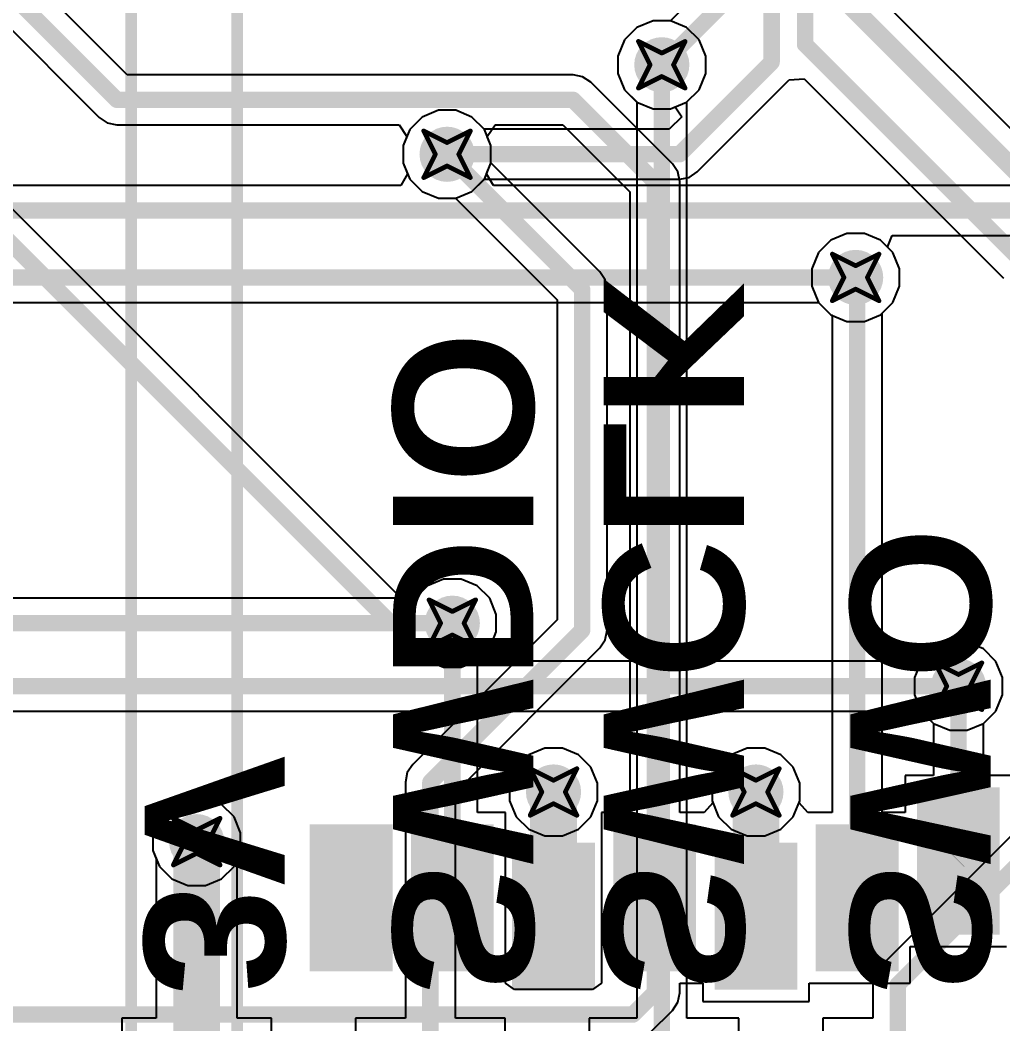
# Model space of a CAD drawing. Header units: inches. Extents: x -3 to 488, y -11 to 93.
# Drawn here: x 105.82 to 116.51, y -3.99 to 6.92 of the extents above; entities that cross this region are included whole.
import ezdxf

# ---------------------------------------------------------------- set-up
doc = ezdxf.new("R2010")
doc.units = ezdxf.units.IN
for name, color, linetype in [('Bottom Layer', 5, 'Continuous'), ('Bottom Overlay', 54, 'Continuous'), ('Drill Drawing', 1, 'Continuous'), ('Layer 1', 16, 'Continuous'), ('Layer 2', 76, 'Continuous'), ('Top Layer', 1, 'Continuous'), ('Top Overlay', 2, 'Continuous'), ('Top Paste', 8, 'Continuous'), ('Top Solder', 216, 'Continuous'), ('Via Holes', 16, 'Continuous')]:
    doc.layers.add(name, color=color, linetype=linetype)
doc.styles.add('Arial_Bold', font='', dxfattribs={"height": 0.2})
doc.styles.get('Arial_Bold').set_extended_font_data('Arial', bold=True)

msp = doc.modelspace()

# ---------------------------------------------------------------- hatches: boundary and pattern name
at = {"layer": 'Bottom Layer'}
h = msp.add_hatch(color=5, dxfattribs=at)
edge = h.paths.add_edge_path()
edge.add_arc((112.799, 6.434), 0.3, 0, 360)
h = msp.add_hatch(color=5, dxfattribs=at)
edge = h.paths.add_edge_path()
edge.add_arc((110.465, 5.461), 0.3, 0, 360)
h = msp.add_hatch(color=5, dxfattribs=at)
edge = h.paths.add_edge_path()
edge.add_arc((114.906, 4.122), 0.3, 0, 360)
h = msp.add_hatch(color=5, dxfattribs=at)
edge = h.paths.add_edge_path()
edge.add_arc((110.522, 0.363), 0.3, 0, 360)
h = msp.add_hatch(color=5, dxfattribs=at)
edge = h.paths.add_edge_path()
edge.add_arc((116.024, -0.322), 0.3, 0, 360)
h = msp.add_hatch(color=5, dxfattribs=at)
edge = h.paths.add_edge_path()
edge.add_arc((111.622, -1.472), 0.3, 0, 360)
h = msp.add_hatch(color=5, dxfattribs=at)
edge = h.paths.add_edge_path()
edge.add_arc((113.822, -1.472), 0.3, 0, 360)
h = msp.add_hatch(color=5, dxfattribs=at)
edge = h.paths.add_edge_path()
edge.add_arc((107.743, -2.012), 0.3, 0, 360)
at = {"layer": 'Layer 1'}
h = msp.add_hatch(color=16, dxfattribs=at)
edge = h.paths.add_edge_path()
edge.add_arc((112.799, 6.434), 0.3, 0, 360)
h = msp.add_hatch(color=16, dxfattribs=at)
edge = h.paths.add_edge_path()
edge.add_arc((110.465, 5.461), 0.3, 0, 360)
h = msp.add_hatch(color=16, dxfattribs=at)
edge = h.paths.add_edge_path()
edge.add_arc((114.906, 4.122), 0.3, 0, 360)
h = msp.add_hatch(color=16, dxfattribs=at)
edge = h.paths.add_edge_path()
edge.add_arc((110.522, 0.363), 0.3, 0, 360)
h = msp.add_hatch(color=16, dxfattribs=at)
edge = h.paths.add_edge_path()
edge.add_arc((116.024, -0.322), 0.3, 0, 360)
h = msp.add_hatch(color=16, dxfattribs=at)
edge = h.paths.add_edge_path()
edge.add_arc((111.622, -1.472), 0.3, 0, 360)
h = msp.add_hatch(color=16, dxfattribs=at)
edge = h.paths.add_edge_path()
edge.add_arc((113.822, -1.472), 0.3, 0, 360)
h = msp.add_hatch(color=16, dxfattribs=at)
edge = h.paths.add_edge_path()
edge.add_arc((107.743, -2.012), 0.3, 0, 360)
at = {"layer": 'Layer 2'}
h = msp.add_hatch(color=76, dxfattribs=at)
edge = h.paths.add_edge_path()
edge.add_arc((112.799, 6.434), 0.3, 0, 360)
h = msp.add_hatch(color=76, dxfattribs=at)
edge = h.paths.add_edge_path()
edge.add_arc((110.465, 5.461), 0.3, 0, 360)
h = msp.add_hatch(color=76, dxfattribs=at)
edge = h.paths.add_edge_path()
edge.add_arc((114.906, 4.122), 0.3, 0, 360)
h = msp.add_hatch(color=76, dxfattribs=at)
edge = h.paths.add_edge_path()
edge.add_arc((110.522, 0.363), 0.3, 0, 360)
h = msp.add_hatch(color=76, dxfattribs=at)
edge = h.paths.add_edge_path()
edge.add_arc((116.024, -0.322), 0.3, 0, 360)
h = msp.add_hatch(color=76, dxfattribs=at)
edge = h.paths.add_edge_path()
edge.add_arc((111.622, -1.472), 0.3, 0, 360)
h = msp.add_hatch(color=76, dxfattribs=at)
edge = h.paths.add_edge_path()
edge.add_arc((113.822, -1.472), 0.3, 0, 360)
h = msp.add_hatch(color=76, dxfattribs=at)
edge = h.paths.add_edge_path()
edge.add_arc((107.743, -2.012), 0.3, 0, 360)
at = {"layer": 'Top Layer'}
h = msp.add_hatch(color=1, dxfattribs=at)
edge = h.paths.add_edge_path()
edge.add_arc((112.799, 6.434), 0.3, 0, 360)
h = msp.add_hatch(color=1, dxfattribs=at)
edge = h.paths.add_edge_path()
edge.add_arc((110.465, 5.461), 0.3, 0, 360)
h = msp.add_hatch(color=1, dxfattribs=at)
edge = h.paths.add_edge_path()
edge.add_arc((114.906, 4.122), 0.3, 0, 360)
h = msp.add_hatch(color=1, dxfattribs=at)
edge = h.paths.add_edge_path()
edge.add_arc((110.522, 0.363), 0.3, 0, 360)
h = msp.add_hatch(color=1, dxfattribs=at)
edge = h.paths.add_edge_path()
edge.add_arc((116.024, -0.322), 0.3, 0, 360)
h = msp.add_hatch(color=1, dxfattribs=at)
edge = h.paths.add_edge_path()
edge.add_arc((111.622, -1.472), 0.3, 0, 360)
h = msp.add_hatch(color=1, dxfattribs=at)
edge = h.paths.add_edge_path()
edge.add_arc((113.822, -1.472), 0.3, 0, 360)
for points in [[(115.622, -1.472), (116.422, -1.472), (116.422, -2.972), (115.622, -2.972)], [(109.022, -1.872), (109.822, -1.872), (109.822, -3.372), (109.022, -3.372)], [(110.122, -1.872), (110.922, -1.872), (110.922, -3.372), (110.122, -3.372)], [(112.322, -1.872), (113.122, -1.872), (113.122, -3.372), (112.322, -3.372)], [(114.522, -1.872), (115.322, -1.872), (115.322, -3.372), (114.522, -3.372)], [(111.222, -2.072), (112.022, -2.072), (112.022, -3.572), (111.222, -3.572)], [(113.422, -2.072), (114.222, -2.072), (114.222, -3.572), (113.422, -3.572)]]:
    msp.add_hatch(color=1, dxfattribs=at).paths.add_polyline_path(points)
h = msp.add_hatch(color=1, dxfattribs=at)
edge = h.paths.add_edge_path()
edge.add_arc((107.743, -2.012), 0.3, 0, 360)
at = {"layer": 'Top Paste'}
for points in [[(115.622, -1.472), (116.422, -1.472), (116.422, -2.972), (115.622, -2.972)], [(109.022, -1.872), (109.822, -1.872), (109.822, -3.372), (109.022, -3.372)], [(110.122, -1.872), (110.922, -1.872), (110.922, -3.372), (110.122, -3.372)], [(112.322, -1.872), (113.122, -1.872), (113.122, -3.372), (112.322, -3.372)], [(114.522, -1.872), (115.322, -1.872), (115.322, -3.372), (114.522, -3.372)], [(111.222, -2.072), (112.022, -2.072), (112.022, -3.572), (111.222, -3.572)], [(113.422, -2.072), (114.222, -2.072), (114.222, -3.572), (113.422, -3.572)]]:
    msp.add_hatch(color=8, dxfattribs=at).paths.add_polyline_path(points)
at = {"layer": 'Top Solder'}
for points in [[(115.572, -1.422), (116.472, -1.422), (116.472, -3.022), (115.572, -3.022)], [(108.972, -1.822), (109.872, -1.822), (109.872, -3.422), (108.972, -3.422)], [(110.072, -1.822), (110.972, -1.822), (110.972, -3.422), (110.072, -3.422)], [(112.272, -1.822), (113.172, -1.822), (113.172, -3.422), (112.272, -3.422)], [(114.472, -1.822), (115.372, -1.822), (115.372, -3.422), (114.472, -3.422)], [(111.172, -2.022), (112.072, -2.022), (112.072, -3.622), (111.172, -3.622)], [(113.372, -2.022), (114.272, -2.022), (114.272, -3.622), (113.372, -3.622)]]:
    msp.add_hatch(color=216, dxfattribs=at).paths.add_polyline_path(points)
at = {"layer": 'Via Holes'}
h = msp.add_hatch(color=7, dxfattribs=at)
edge = h.paths.add_edge_path()
edge.add_arc((112.799, 6.434), 0.15, 0, 360)
h = msp.add_hatch(color=7, dxfattribs=at)
edge = h.paths.add_edge_path()
edge.add_arc((110.465, 5.461), 0.15, 0, 360)
h = msp.add_hatch(color=7, dxfattribs=at)
edge = h.paths.add_edge_path()
edge.add_arc((114.906, 4.122), 0.15, 0, 360)
h = msp.add_hatch(color=7, dxfattribs=at)
edge = h.paths.add_edge_path()
edge.add_arc((110.522, 0.363), 0.15, 0, 360)
h = msp.add_hatch(color=7, dxfattribs=at)
edge = h.paths.add_edge_path()
edge.add_arc((116.024, -0.322), 0.15, 0, 360)
h = msp.add_hatch(color=7, dxfattribs=at)
edge = h.paths.add_edge_path()
edge.add_arc((111.622, -1.472), 0.15, 0, 360)
h = msp.add_hatch(color=7, dxfattribs=at)
edge = h.paths.add_edge_path()
edge.add_arc((113.822, -1.472), 0.15, 0, 360)
h = msp.add_hatch(color=7, dxfattribs=at)
edge = h.paths.add_edge_path()
edge.add_arc((107.743, -2.012), 0.15, 0, 360)

# ---------------------------------------------------------------- linework, layer by layer
at = {"layer": 'Bottom Layer'}
for p, q in [((112.704, 6.912), (112.528, 6.839)), ((112.894, 6.912), (112.704, 6.912)), ((113.069, 6.839), (112.894, 6.912)), ((112.528, 6.839), (112.394, 6.705)), ((113.204, 6.705), (113.069, 6.839)), ((112.394, 6.705), (112.321, 6.529)), ((113.277, 6.529), (113.204, 6.705)), ((112.321, 6.529), (112.321, 6.339)), ((113.277, 6.339), (113.277, 6.529)), ((112.321, 6.339), (112.394, 6.163)), ((113.204, 6.163), (113.277, 6.339)), ((112.394, 6.163), (112.527, 6.03)), ((113.071, 6.03), (113.204, 6.163)), ((112.527, 6.03), (112.527, -3.93)), ((113.071, -3.93), (113.071, 6.03)), ((110.37, 5.939), (110.194, 5.866)), ((110.56, 5.939), (110.37, 5.939)), ((110.735, 5.866), (110.56, 5.939)), ((110.194, 5.866), (110.06, 5.732)), ((110.87, 5.732), (110.735, 5.866)), ((110.06, 5.732), (109.987, 5.556)), ((110.942, 5.556), (110.87, 5.732)), ((109.987, 5.556), (109.987, 5.366)), ((110.942, 5.368), (110.942, 5.556)), ((109.987, 5.366), (110.06, 5.19)), ((112.126, 4.184), (110.942, 5.368)), ((110.06, 5.19), (110.194, 5.056)), ((110.194, 5.056), (110.37, 4.983)), ((110.37, 4.983), (110.558, 4.983)), ((110.558, 4.983), (111.662, 3.879)), ((114.811, 4.6), (114.636, 4.527)), ((115.001, 4.6), (114.811, 4.6)), ((115.177, 4.527), (115.001, 4.6)), ((114.636, 4.527), (114.501, 4.393)), ((115.311, 4.393), (115.177, 4.527)), ((114.501, 4.393), (114.428, 4.217)), ((115.384, 4.217), (115.311, 4.393)), ((112.185, 4.096), (112.126, 4.184)), ((114.428, 4.217), (114.428, 4.027)), ((115.384, 4.027), (115.384, 4.217)), ((112.206, 3.992), (112.185, 4.096)), ((112.206, 0.286), (112.206, 3.992)), ((114.428, 4.027), (114.501, 3.851)), ((115.311, 3.851), (115.384, 4.027)), ((111.662, 3.879), (111.662, 0.398)), ((114.501, 3.851), (114.636, 3.717)), ((115.177, 3.717), (115.311, 3.851)), ((114.636, 3.717), (114.811, 3.644)), ((115.001, 3.644), (115.177, 3.717)), ((114.811, 3.644), (115.001, 3.644)), ((110.252, 0.768), (110.117, 0.634)), ((110.427, 0.841), (110.252, 0.768)), ((110.618, 0.841), (110.427, 0.841)), ((110.793, 0.768), (110.618, 0.841)), ((110.928, 0.634), (110.793, 0.768)), ((110.117, 0.634), (110.045, 0.458)), ((111, 0.458), (110.928, 0.634)), ((110.045, 0.458), (110.045, 0.268)), ((111, 0.268), (111, 0.458)), ((111.662, 0.398), (110.091, -1.172)), ((110.045, 0.268), (110.117, 0.093)), ((110.928, 0.093), (111, 0.268)), ((112.185, 0.182), (112.206, 0.286)), ((112.126, 0.094), (112.185, 0.182)), ((115.929, 0.155), (115.753, 0.083)), ((116.119, 0.155), (115.929, 0.155)), ((116.295, 0.083), (116.119, 0.155)), ((110.117, 0.093), (110.252, -0.042)), ((110.555, -1.477), (112.126, 0.094)), ((110.793, -0.042), (110.928, 0.093)), ((115.753, 0.083), (115.619, -0.052)), ((116.429, -0.052), (116.295, 0.083)), ((110.252, -0.042), (110.427, -0.114)), ((110.618, -0.114), (110.793, -0.042)), ((115.619, -0.052), (115.546, -0.227)), ((116.502, -0.227), (116.429, -0.052)), ((110.427, -0.114), (110.618, -0.114)), ((115.546, -0.227), (115.546, -0.417)), ((116.502, -0.417), (116.502, -0.227)), ((115.546, -0.417), (115.619, -0.593)), ((116.429, -0.593), (116.502, -0.417)), ((115.619, -0.593), (115.753, -0.727)), ((116.295, -0.727), (116.429, -0.593)), ((115.753, -0.727), (115.929, -0.8)), ((116.119, -0.8), (116.295, -0.727)), ((115.929, -0.8), (116.119, -0.8)), ((111.352, -1.067), (111.217, -1.201)), ((111.527, -0.994), (111.352, -1.067)), ((111.718, -0.994), (111.527, -0.994)), ((111.893, -1.067), (111.718, -0.994)), ((112.028, -1.201), (111.893, -1.067)), ((110.091, -1.172), (110.032, -1.26)), ((110.032, -1.26), (110.012, -1.365)), ((111.217, -1.201), (111.145, -1.377)), ((112.1, -1.377), (112.028, -1.201)), ((110.012, -1.365), (110.012, -3.93)), ((111.145, -1.377), (111.145, -1.567)), ((112.1, -1.567), (112.1, -1.377)), ((110.555, -3.93), (110.555, -1.477)), ((107.473, -1.607), (107.338, -1.742)), ((107.648, -1.534), (107.473, -1.607)), ((107.839, -1.534), (107.648, -1.534)), ((108.014, -1.607), (107.839, -1.534)), ((108.149, -1.742), (108.014, -1.607)), ((111.145, -1.567), (111.217, -1.743)), ((112.028, -1.743), (112.1, -1.567)), ((107.338, -1.742), (107.266, -1.917)), ((108.221, -1.917), (108.149, -1.742)), ((111.217, -1.743), (111.352, -1.877)), ((111.893, -1.877), (112.028, -1.743)), ((116.718, -1.827), (115.171, -3.373)), ((107.266, -1.917), (107.266, -2.107)), ((108.221, -2.107), (108.221, -1.917)), ((111.352, -1.877), (111.527, -1.95)), ((111.527, -1.95), (111.718, -1.95)), ((111.718, -1.95), (111.893, -1.877)), ((107.266, -2.107), (107.303, -2.198)), ((108.184, -2.198), (108.221, -2.107)), ((107.303, -2.198), (107.303, -3.93)), ((108.184, -3.93), (108.184, -2.198)), ((115.171, -3.373), (115.112, -3.462)), ((115.112, -3.462), (115.092, -3.566)), ((115.092, -3.566), (115.092, -3.93)), ((107.303, -3.93), (106.931, -3.93)), ((106.931, -3.93), (106.931, -7.221)), ((108.556, -3.93), (108.184, -3.93)), ((108.556, -7.221), (108.556, -3.93)), ((110.012, -3.93), (109.471, -3.93)), ((109.471, -3.93), (109.471, -7.221)), ((111.096, -3.93), (110.555, -3.93)), ((111.096, -7.221), (111.096, -3.93)), ((112.527, -3.93), (112.011, -3.93)), ((112.011, -3.93), (112.011, -7.221)), ((113.636, -3.93), (113.071, -3.93)), ((113.636, -7.221), (113.636, -3.93)), ((115.092, -3.93), (114.551, -3.93)), ((114.551, -3.93), (114.551, -7.221))]:
    msp.add_line(p, q, dxfattribs=at)
for points in [[(112.799, -5.671, 0.178, 0.178, 0), (112.799, 6.434, 0.178, 0.178, 0)], [(110.465, 5.461, 0.178, 0.178, 0), (111.934, 3.992, 0.178, 0.178, 0)], [(111.934, 0.286, 0.178, 0.178, 0), (111.934, 3.992, 0.178, 0.178, 0)], [(110.283, -1.365, 0.178, 0.178, 0), (111.934, 0.286, 0.178, 0.178, 0)], [(110.283, -5.695, 0.178, 0.178, 0), (110.283, -1.365, 0.178, 0.178, 0)], [(107.743, -5.695, 0.508, 0.508, 0), (107.743, -2.012, 0.508, 0.508, 0)], [(115.363, -3.566, 0.178, 0.178, 0), (116.99, -1.939, 0.178, 0.178, 0)], [(115.363, -5.695, 0.178, 0.178, 0), (115.363, -3.566, 0.178, 0.178, 0)]]:
    msp.add_lwpolyline(points, format="xyseb", dxfattribs=at)
for points in [[(112.754, 6.434, 0.0889, 0.0889, 1), (112.843, 6.434, 0.0889, 0.0889, 1)], [(110.42, 5.461, 0.0889, 0.0889, 1), (110.509, 5.461, 0.0889, 0.0889, 1)], [(111.889, 3.992, 0.0889, 0.0889, 1), (111.978, 3.992, 0.0889, 0.0889, 1)], [(111.889, 3.992, 0.0889, 0.0889, 1), (111.978, 3.992, 0.0889, 0.0889, 1)], [(111.889, 0.286, 0.0889, 0.0889, 1), (111.978, 0.286, 0.0889, 0.0889, 1)], [(111.889, 0.286, 0.0889, 0.0889, 1), (111.978, 0.286, 0.0889, 0.0889, 1)], [(110.239, -1.365, 0.0889, 0.0889, 1), (110.328, -1.365, 0.0889, 0.0889, 1)], [(110.239, -1.365, 0.0889, 0.0889, 1), (110.328, -1.365, 0.0889, 0.0889, 1)], [(107.616, -2.012, 0.254, 0.254, 1), (107.87, -2.012, 0.254, 0.254, 1)], [(115.319, -3.566, 0.0889, 0.0889, 1), (115.408, -3.566, 0.0889, 0.0889, 1)], [(115.319, -3.566, 0.0889, 0.0889, 1), (115.408, -3.566, 0.0889, 0.0889, 1)]]:
    msp.add_lwpolyline(points, format="xyseb", close=True, dxfattribs=at)
at = {"layer": 'Drill Drawing'}
for points in [[(112.545, 6.688, 0.0508, 0.0508, 0), (112.799, 6.561, 0.0508, 0.0508, 0)], [(112.545, 6.688, 0.0508, 0.0508, 0), (112.672, 6.434, 0.0508, 0.0508, 0)], [(112.799, 6.561, 0.0508, 0.0508, 0), (113.053, 6.688, 0.0508, 0.0508, 0)], [(112.926, 6.434, 0.0508, 0.0508, 0), (113.053, 6.688, 0.0508, 0.0508, 0)], [(112.545, 6.18, 0.0508, 0.0508, 0), (112.672, 6.434, 0.0508, 0.0508, 0)], [(112.926, 6.434, 0.0508, 0.0508, 0), (113.053, 6.18, 0.0508, 0.0508, 0)], [(112.545, 6.18, 0.0508, 0.0508, 0), (112.799, 6.307, 0.0508, 0.0508, 0)], [(112.799, 6.307, 0.0508, 0.0508, 0), (113.053, 6.18, 0.0508, 0.0508, 0)], [(110.211, 5.715, 0.0508, 0.0508, 0), (110.465, 5.588, 0.0508, 0.0508, 0)], [(110.211, 5.715, 0.0508, 0.0508, 0), (110.338, 5.461, 0.0508, 0.0508, 0)], [(110.465, 5.588, 0.0508, 0.0508, 0), (110.719, 5.715, 0.0508, 0.0508, 0)], [(110.592, 5.461, 0.0508, 0.0508, 0), (110.719, 5.715, 0.0508, 0.0508, 0)], [(110.211, 5.207, 0.0508, 0.0508, 0), (110.338, 5.461, 0.0508, 0.0508, 0)], [(110.592, 5.461, 0.0508, 0.0508, 0), (110.719, 5.207, 0.0508, 0.0508, 0)], [(110.211, 5.207, 0.0508, 0.0508, 0), (110.465, 5.334, 0.0508, 0.0508, 0)], [(110.465, 5.334, 0.0508, 0.0508, 0), (110.719, 5.207, 0.0508, 0.0508, 0)], [(114.652, 4.376, 0.0508, 0.0508, 0), (114.906, 4.249, 0.0508, 0.0508, 0)], [(114.652, 4.376, 0.0508, 0.0508, 0), (114.779, 4.122, 0.0508, 0.0508, 0)], [(114.906, 4.249, 0.0508, 0.0508, 0), (115.16, 4.376, 0.0508, 0.0508, 0)], [(115.033, 4.122, 0.0508, 0.0508, 0), (115.16, 4.376, 0.0508, 0.0508, 0)], [(114.652, 3.868, 0.0508, 0.0508, 0), (114.779, 4.122, 0.0508, 0.0508, 0)], [(115.033, 4.122, 0.0508, 0.0508, 0), (115.16, 3.868, 0.0508, 0.0508, 0)], [(114.652, 3.868, 0.0508, 0.0508, 0), (114.906, 3.995, 0.0508, 0.0508, 0)], [(114.906, 3.995, 0.0508, 0.0508, 0), (115.16, 3.868, 0.0508, 0.0508, 0)], [(110.268, 0.617, 0.0508, 0.0508, 0), (110.522, 0.49, 0.0508, 0.0508, 0)], [(110.268, 0.617, 0.0508, 0.0508, 0), (110.395, 0.363, 0.0508, 0.0508, 0)], [(110.522, 0.49, 0.0508, 0.0508, 0), (110.776, 0.617, 0.0508, 0.0508, 0)], [(110.649, 0.363, 0.0508, 0.0508, 0), (110.776, 0.617, 0.0508, 0.0508, 0)], [(110.268, 0.109, 0.0508, 0.0508, 0), (110.395, 0.363, 0.0508, 0.0508, 0)], [(110.649, 0.363, 0.0508, 0.0508, 0), (110.776, 0.109, 0.0508, 0.0508, 0)], [(110.268, 0.109, 0.0508, 0.0508, 0), (110.522, 0.236, 0.0508, 0.0508, 0)], [(110.522, 0.236, 0.0508, 0.0508, 0), (110.776, 0.109, 0.0508, 0.0508, 0)], [(115.77, -0.068, 0.0508, 0.0508, 0), (116.024, -0.195, 0.0508, 0.0508, 0)], [(115.77, -0.068, 0.0508, 0.0508, 0), (115.897, -0.322, 0.0508, 0.0508, 0)], [(116.024, -0.195, 0.0508, 0.0508, 0), (116.278, -0.068, 0.0508, 0.0508, 0)], [(116.151, -0.322, 0.0508, 0.0508, 0), (116.278, -0.068, 0.0508, 0.0508, 0)], [(115.77, -0.576, 0.0508, 0.0508, 0), (115.897, -0.322, 0.0508, 0.0508, 0)], [(116.151, -0.322, 0.0508, 0.0508, 0), (116.278, -0.576, 0.0508, 0.0508, 0)], [(115.77, -0.576, 0.0508, 0.0508, 0), (116.024, -0.449, 0.0508, 0.0508, 0)], [(116.024, -0.449, 0.0508, 0.0508, 0), (116.278, -0.576, 0.0508, 0.0508, 0)], [(111.368, -1.218, 0.0508, 0.0508, 0), (111.622, -1.345, 0.0508, 0.0508, 0)], [(111.368, -1.218, 0.0508, 0.0508, 0), (111.495, -1.472, 0.0508, 0.0508, 0)], [(111.622, -1.345, 0.0508, 0.0508, 0), (111.876, -1.218, 0.0508, 0.0508, 0)], [(111.749, -1.472, 0.0508, 0.0508, 0), (111.876, -1.218, 0.0508, 0.0508, 0)], [(113.568, -1.218, 0.0508, 0.0508, 0), (113.822, -1.345, 0.0508, 0.0508, 0)], [(113.568, -1.218, 0.0508, 0.0508, 0), (113.695, -1.472, 0.0508, 0.0508, 0)], [(113.822, -1.345, 0.0508, 0.0508, 0), (114.076, -1.218, 0.0508, 0.0508, 0)], [(113.949, -1.472, 0.0508, 0.0508, 0), (114.076, -1.218, 0.0508, 0.0508, 0)], [(111.368, -1.726, 0.0508, 0.0508, 0), (111.495, -1.472, 0.0508, 0.0508, 0)], [(111.749, -1.472, 0.0508, 0.0508, 0), (111.876, -1.726, 0.0508, 0.0508, 0)], [(113.568, -1.726, 0.0508, 0.0508, 0), (113.695, -1.472, 0.0508, 0.0508, 0)], [(113.949, -1.472, 0.0508, 0.0508, 0), (114.076, -1.726, 0.0508, 0.0508, 0)], [(111.368, -1.726, 0.0508, 0.0508, 0), (111.622, -1.599, 0.0508, 0.0508, 0)], [(111.622, -1.599, 0.0508, 0.0508, 0), (111.876, -1.726, 0.0508, 0.0508, 0)], [(113.568, -1.726, 0.0508, 0.0508, 0), (113.822, -1.599, 0.0508, 0.0508, 0)], [(113.822, -1.599, 0.0508, 0.0508, 0), (114.076, -1.726, 0.0508, 0.0508, 0)], [(107.489, -1.758, 0.0508, 0.0508, 0), (107.743, -1.885, 0.0508, 0.0508, 0)], [(107.489, -1.758, 0.0508, 0.0508, 0), (107.616, -2.012, 0.0508, 0.0508, 0)], [(107.743, -1.885, 0.0508, 0.0508, 0), (107.997, -1.758, 0.0508, 0.0508, 0)], [(107.87, -2.012, 0.0508, 0.0508, 0), (107.997, -1.758, 0.0508, 0.0508, 0)], [(107.489, -2.266, 0.0508, 0.0508, 0), (107.616, -2.012, 0.0508, 0.0508, 0)], [(107.87, -2.012, 0.0508, 0.0508, 0), (107.997, -2.266, 0.0508, 0.0508, 0)], [(107.489, -2.266, 0.0508, 0.0508, 0), (107.743, -2.139, 0.0508, 0.0508, 0)], [(107.743, -2.139, 0.0508, 0.0508, 0), (107.997, -2.266, 0.0508, 0.0508, 0)]]:
    msp.add_lwpolyline(points, format="xyseb", dxfattribs=at)
for points in [[(112.532, 6.688, 0.0254, 0.0254, 1), (112.557, 6.688, 0.0254, 0.0254, 1)], [(112.532, 6.688, 0.0254, 0.0254, 1), (112.557, 6.688, 0.0254, 0.0254, 1)], [(113.04, 6.688, 0.0254, 0.0254, 1), (113.065, 6.688, 0.0254, 0.0254, 1)], [(113.04, 6.688, 0.0254, 0.0254, 1), (113.065, 6.688, 0.0254, 0.0254, 1)], [(112.786, 6.561, 0.0254, 0.0254, 1), (112.811, 6.561, 0.0254, 0.0254, 1)], [(112.786, 6.561, 0.0254, 0.0254, 1), (112.811, 6.561, 0.0254, 0.0254, 1)], [(112.659, 6.434, 0.0254, 0.0254, 1), (112.684, 6.434, 0.0254, 0.0254, 1)], [(112.659, 6.434, 0.0254, 0.0254, 1), (112.684, 6.434, 0.0254, 0.0254, 1)], [(112.913, 6.434, 0.0254, 0.0254, 1), (112.938, 6.434, 0.0254, 0.0254, 1)], [(112.913, 6.434, 0.0254, 0.0254, 1), (112.938, 6.434, 0.0254, 0.0254, 1)], [(112.786, 6.307, 0.0254, 0.0254, 1), (112.811, 6.307, 0.0254, 0.0254, 1)], [(112.786, 6.307, 0.0254, 0.0254, 1), (112.811, 6.307, 0.0254, 0.0254, 1)], [(112.532, 6.18, 0.0254, 0.0254, 1), (112.557, 6.18, 0.0254, 0.0254, 1)], [(112.532, 6.18, 0.0254, 0.0254, 1), (112.557, 6.18, 0.0254, 0.0254, 1)], [(113.04, 6.18, 0.0254, 0.0254, 1), (113.065, 6.18, 0.0254, 0.0254, 1)], [(113.04, 6.18, 0.0254, 0.0254, 1), (113.065, 6.18, 0.0254, 0.0254, 1)], [(110.198, 5.715, 0.0254, 0.0254, 1), (110.223, 5.715, 0.0254, 0.0254, 1)], [(110.198, 5.715, 0.0254, 0.0254, 1), (110.223, 5.715, 0.0254, 0.0254, 1)], [(110.706, 5.715, 0.0254, 0.0254, 1), (110.731, 5.715, 0.0254, 0.0254, 1)], [(110.706, 5.715, 0.0254, 0.0254, 1), (110.731, 5.715, 0.0254, 0.0254, 1)], [(110.452, 5.588, 0.0254, 0.0254, 1), (110.477, 5.588, 0.0254, 0.0254, 1)], [(110.452, 5.588, 0.0254, 0.0254, 1), (110.477, 5.588, 0.0254, 0.0254, 1)], [(110.325, 5.461, 0.0254, 0.0254, 1), (110.35, 5.461, 0.0254, 0.0254, 1)], [(110.325, 5.461, 0.0254, 0.0254, 1), (110.35, 5.461, 0.0254, 0.0254, 1)], [(110.579, 5.461, 0.0254, 0.0254, 1), (110.604, 5.461, 0.0254, 0.0254, 1)], [(110.579, 5.461, 0.0254, 0.0254, 1), (110.604, 5.461, 0.0254, 0.0254, 1)], [(110.452, 5.334, 0.0254, 0.0254, 1), (110.477, 5.334, 0.0254, 0.0254, 1)], [(110.452, 5.334, 0.0254, 0.0254, 1), (110.477, 5.334, 0.0254, 0.0254, 1)], [(110.198, 5.207, 0.0254, 0.0254, 1), (110.223, 5.207, 0.0254, 0.0254, 1)], [(110.198, 5.207, 0.0254, 0.0254, 1), (110.223, 5.207, 0.0254, 0.0254, 1)], [(110.706, 5.207, 0.0254, 0.0254, 1), (110.731, 5.207, 0.0254, 0.0254, 1)], [(110.706, 5.207, 0.0254, 0.0254, 1), (110.731, 5.207, 0.0254, 0.0254, 1)], [(114.64, 4.376, 0.0254, 0.0254, 1), (114.665, 4.376, 0.0254, 0.0254, 1)], [(114.64, 4.376, 0.0254, 0.0254, 1), (114.665, 4.376, 0.0254, 0.0254, 1)], [(115.148, 4.376, 0.0254, 0.0254, 1), (115.173, 4.376, 0.0254, 0.0254, 1)], [(115.148, 4.376, 0.0254, 0.0254, 1), (115.173, 4.376, 0.0254, 0.0254, 1)], [(114.894, 4.249, 0.0254, 0.0254, 1), (114.919, 4.249, 0.0254, 0.0254, 1)], [(114.894, 4.249, 0.0254, 0.0254, 1), (114.919, 4.249, 0.0254, 0.0254, 1)], [(114.767, 4.122, 0.0254, 0.0254, 1), (114.792, 4.122, 0.0254, 0.0254, 1)], [(114.767, 4.122, 0.0254, 0.0254, 1), (114.792, 4.122, 0.0254, 0.0254, 1)], [(115.021, 4.122, 0.0254, 0.0254, 1), (115.046, 4.122, 0.0254, 0.0254, 1)], [(115.021, 4.122, 0.0254, 0.0254, 1), (115.046, 4.122, 0.0254, 0.0254, 1)], [(114.894, 3.995, 0.0254, 0.0254, 1), (114.919, 3.995, 0.0254, 0.0254, 1)], [(114.894, 3.995, 0.0254, 0.0254, 1), (114.919, 3.995, 0.0254, 0.0254, 1)], [(114.64, 3.868, 0.0254, 0.0254, 1), (114.665, 3.868, 0.0254, 0.0254, 1)], [(114.64, 3.868, 0.0254, 0.0254, 1), (114.665, 3.868, 0.0254, 0.0254, 1)], [(115.148, 3.868, 0.0254, 0.0254, 1), (115.173, 3.868, 0.0254, 0.0254, 1)], [(115.148, 3.868, 0.0254, 0.0254, 1), (115.173, 3.868, 0.0254, 0.0254, 1)], [(110.256, 0.617, 0.0254, 0.0254, 1), (110.281, 0.617, 0.0254, 0.0254, 1)], [(110.256, 0.617, 0.0254, 0.0254, 1), (110.281, 0.617, 0.0254, 0.0254, 1)], [(110.764, 0.617, 0.0254, 0.0254, 1), (110.789, 0.617, 0.0254, 0.0254, 1)], [(110.764, 0.617, 0.0254, 0.0254, 1), (110.789, 0.617, 0.0254, 0.0254, 1)], [(110.51, 0.49, 0.0254, 0.0254, 1), (110.535, 0.49, 0.0254, 0.0254, 1)], [(110.51, 0.49, 0.0254, 0.0254, 1), (110.535, 0.49, 0.0254, 0.0254, 1)], [(110.383, 0.363, 0.0254, 0.0254, 1), (110.408, 0.363, 0.0254, 0.0254, 1)], [(110.383, 0.363, 0.0254, 0.0254, 1), (110.408, 0.363, 0.0254, 0.0254, 1)], [(110.637, 0.363, 0.0254, 0.0254, 1), (110.662, 0.363, 0.0254, 0.0254, 1)], [(110.637, 0.363, 0.0254, 0.0254, 1), (110.662, 0.363, 0.0254, 0.0254, 1)], [(110.51, 0.236, 0.0254, 0.0254, 1), (110.535, 0.236, 0.0254, 0.0254, 1)], [(110.51, 0.236, 0.0254, 0.0254, 1), (110.535, 0.236, 0.0254, 0.0254, 1)], [(110.256, 0.109, 0.0254, 0.0254, 1), (110.281, 0.109, 0.0254, 0.0254, 1)], [(110.256, 0.109, 0.0254, 0.0254, 1), (110.281, 0.109, 0.0254, 0.0254, 1)], [(110.764, 0.109, 0.0254, 0.0254, 1), (110.789, 0.109, 0.0254, 0.0254, 1)], [(110.764, 0.109, 0.0254, 0.0254, 1), (110.789, 0.109, 0.0254, 0.0254, 1)], [(115.757, -0.068, 0.0254, 0.0254, 1), (115.783, -0.068, 0.0254, 0.0254, 1)], [(115.757, -0.068, 0.0254, 0.0254, 1), (115.783, -0.068, 0.0254, 0.0254, 1)], [(116.265, -0.068, 0.0254, 0.0254, 1), (116.291, -0.068, 0.0254, 0.0254, 1)], [(116.265, -0.068, 0.0254, 0.0254, 1), (116.291, -0.068, 0.0254, 0.0254, 1)], [(116.011, -0.195, 0.0254, 0.0254, 1), (116.037, -0.195, 0.0254, 0.0254, 1)], [(116.011, -0.195, 0.0254, 0.0254, 1), (116.037, -0.195, 0.0254, 0.0254, 1)], [(115.884, -0.322, 0.0254, 0.0254, 1), (115.91, -0.322, 0.0254, 0.0254, 1)], [(115.884, -0.322, 0.0254, 0.0254, 1), (115.91, -0.322, 0.0254, 0.0254, 1)], [(116.138, -0.322, 0.0254, 0.0254, 1), (116.164, -0.322, 0.0254, 0.0254, 1)], [(116.138, -0.322, 0.0254, 0.0254, 1), (116.164, -0.322, 0.0254, 0.0254, 1)], [(116.011, -0.449, 0.0254, 0.0254, 1), (116.037, -0.449, 0.0254, 0.0254, 1)], [(116.011, -0.449, 0.0254, 0.0254, 1), (116.037, -0.449, 0.0254, 0.0254, 1)], [(115.757, -0.576, 0.0254, 0.0254, 1), (115.783, -0.576, 0.0254, 0.0254, 1)], [(115.757, -0.576, 0.0254, 0.0254, 1), (115.783, -0.576, 0.0254, 0.0254, 1)], [(116.265, -0.576, 0.0254, 0.0254, 1), (116.291, -0.576, 0.0254, 0.0254, 1)], [(116.265, -0.576, 0.0254, 0.0254, 1), (116.291, -0.576, 0.0254, 0.0254, 1)], [(111.356, -1.218, 0.0254, 0.0254, 1), (111.381, -1.218, 0.0254, 0.0254, 1)], [(111.356, -1.218, 0.0254, 0.0254, 1), (111.381, -1.218, 0.0254, 0.0254, 1)], [(111.864, -1.218, 0.0254, 0.0254, 1), (111.889, -1.218, 0.0254, 0.0254, 1)], [(111.864, -1.218, 0.0254, 0.0254, 1), (111.889, -1.218, 0.0254, 0.0254, 1)], [(113.556, -1.218, 0.0254, 0.0254, 1), (113.581, -1.218, 0.0254, 0.0254, 1)], [(113.556, -1.218, 0.0254, 0.0254, 1), (113.581, -1.218, 0.0254, 0.0254, 1)], [(114.064, -1.218, 0.0254, 0.0254, 1), (114.089, -1.218, 0.0254, 0.0254, 1)], [(114.064, -1.218, 0.0254, 0.0254, 1), (114.089, -1.218, 0.0254, 0.0254, 1)], [(111.61, -1.345, 0.0254, 0.0254, 1), (111.635, -1.345, 0.0254, 0.0254, 1)], [(111.61, -1.345, 0.0254, 0.0254, 1), (111.635, -1.345, 0.0254, 0.0254, 1)], [(113.81, -1.345, 0.0254, 0.0254, 1), (113.835, -1.345, 0.0254, 0.0254, 1)], [(113.81, -1.345, 0.0254, 0.0254, 1), (113.835, -1.345, 0.0254, 0.0254, 1)], [(111.483, -1.472, 0.0254, 0.0254, 1), (111.508, -1.472, 0.0254, 0.0254, 1)], [(111.483, -1.472, 0.0254, 0.0254, 1), (111.508, -1.472, 0.0254, 0.0254, 1)], [(111.737, -1.472, 0.0254, 0.0254, 1), (111.762, -1.472, 0.0254, 0.0254, 1)], [(111.737, -1.472, 0.0254, 0.0254, 1), (111.762, -1.472, 0.0254, 0.0254, 1)], [(113.683, -1.472, 0.0254, 0.0254, 1), (113.708, -1.472, 0.0254, 0.0254, 1)], [(113.683, -1.472, 0.0254, 0.0254, 1), (113.708, -1.472, 0.0254, 0.0254, 1)], [(113.937, -1.472, 0.0254, 0.0254, 1), (113.962, -1.472, 0.0254, 0.0254, 1)], [(113.937, -1.472, 0.0254, 0.0254, 1), (113.962, -1.472, 0.0254, 0.0254, 1)], [(111.61, -1.599, 0.0254, 0.0254, 1), (111.635, -1.599, 0.0254, 0.0254, 1)], [(111.61, -1.599, 0.0254, 0.0254, 1), (111.635, -1.599, 0.0254, 0.0254, 1)], [(113.81, -1.599, 0.0254, 0.0254, 1), (113.835, -1.599, 0.0254, 0.0254, 1)], [(113.81, -1.599, 0.0254, 0.0254, 1), (113.835, -1.599, 0.0254, 0.0254, 1)], [(107.477, -1.758, 0.0254, 0.0254, 1), (107.502, -1.758, 0.0254, 0.0254, 1)], [(107.477, -1.758, 0.0254, 0.0254, 1), (107.502, -1.758, 0.0254, 0.0254, 1)], [(107.985, -1.758, 0.0254, 0.0254, 1), (108.01, -1.758, 0.0254, 0.0254, 1)], [(107.985, -1.758, 0.0254, 0.0254, 1), (108.01, -1.758, 0.0254, 0.0254, 1)], [(111.356, -1.726, 0.0254, 0.0254, 1), (111.381, -1.726, 0.0254, 0.0254, 1)], [(111.356, -1.726, 0.0254, 0.0254, 1), (111.381, -1.726, 0.0254, 0.0254, 1)], [(111.864, -1.726, 0.0254, 0.0254, 1), (111.889, -1.726, 0.0254, 0.0254, 1)], [(111.864, -1.726, 0.0254, 0.0254, 1), (111.889, -1.726, 0.0254, 0.0254, 1)], [(113.556, -1.726, 0.0254, 0.0254, 1), (113.581, -1.726, 0.0254, 0.0254, 1)], [(113.556, -1.726, 0.0254, 0.0254, 1), (113.581, -1.726, 0.0254, 0.0254, 1)], [(114.064, -1.726, 0.0254, 0.0254, 1), (114.089, -1.726, 0.0254, 0.0254, 1)], [(114.064, -1.726, 0.0254, 0.0254, 1), (114.089, -1.726, 0.0254, 0.0254, 1)], [(107.731, -1.885, 0.0254, 0.0254, 1), (107.756, -1.885, 0.0254, 0.0254, 1)], [(107.731, -1.885, 0.0254, 0.0254, 1), (107.756, -1.885, 0.0254, 0.0254, 1)], [(107.604, -2.012, 0.0254, 0.0254, 1), (107.629, -2.012, 0.0254, 0.0254, 1)], [(107.604, -2.012, 0.0254, 0.0254, 1), (107.629, -2.012, 0.0254, 0.0254, 1)], [(107.858, -2.012, 0.0254, 0.0254, 1), (107.883, -2.012, 0.0254, 0.0254, 1)], [(107.858, -2.012, 0.0254, 0.0254, 1), (107.883, -2.012, 0.0254, 0.0254, 1)], [(107.731, -2.139, 0.0254, 0.0254, 1), (107.756, -2.139, 0.0254, 0.0254, 1)], [(107.731, -2.139, 0.0254, 0.0254, 1), (107.756, -2.139, 0.0254, 0.0254, 1)], [(107.477, -2.266, 0.0254, 0.0254, 1), (107.502, -2.266, 0.0254, 0.0254, 1)], [(107.477, -2.266, 0.0254, 0.0254, 1), (107.502, -2.266, 0.0254, 0.0254, 1)], [(107.985, -2.266, 0.0254, 0.0254, 1), (108.01, -2.266, 0.0254, 0.0254, 1)], [(107.985, -2.266, 0.0254, 0.0254, 1), (108.01, -2.266, 0.0254, 0.0254, 1)]]:
    msp.add_lwpolyline(points, format="xyseb", close=True, dxfattribs=at)
at = {"layer": 'Layer 1'}
for p, q in [((112.704, 6.912), (112.528, 6.839)), ((112.894, 6.912), (112.704, 6.912)), ((113.069, 6.839), (112.894, 6.912)), ((112.528, 6.839), (112.394, 6.705)), ((113.204, 6.705), (113.069, 6.839)), ((112.394, 6.705), (112.321, 6.529)), ((113.277, 6.529), (113.204, 6.705)), ((112.321, 6.529), (112.321, 6.339)), ((113.277, 6.339), (113.277, 6.529)), ((112.321, 6.339), (112.394, 6.163)), ((113.204, 6.163), (113.277, 6.339)), ((112.394, 6.163), (112.528, 6.029)), ((113.069, 6.029), (113.204, 6.163)), ((112.528, 6.029), (112.704, 5.956)), ((112.894, 5.956), (113.069, 6.029)), ((110.37, 5.939), (110.194, 5.866)), ((110.56, 5.939), (110.37, 5.939)), ((110.735, 5.866), (110.56, 5.939)), ((112.704, 5.956), (112.894, 5.956)), ((110.194, 5.866), (110.06, 5.732)), ((110.87, 5.732), (110.735, 5.866)), ((110.06, 5.732), (109.987, 5.556)), ((110.942, 5.556), (110.87, 5.732)), ((109.987, 5.556), (109.987, 5.366)), ((110.942, 5.366), (110.942, 5.556)), ((109.987, 5.366), (110.035, 5.25)), ((110.895, 5.25), (110.942, 5.366)), ((110.035, 5.25), (109.961, 5.123)), ((110.969, 5.123), (110.895, 5.25)), ((109.961, 5.123), (65.748, 5.123)), ((120.36, 5.123), (110.969, 5.123)), ((115.252, 4.452), (115.304, 4.579)), ((115.304, 4.579), (116.758, 4.579)), ((115.311, 4.393), (115.252, 4.452)), ((115.384, 4.217), (115.311, 4.393)), ((115.384, 4.027), (115.384, 4.217)), ((115.311, 3.851), (115.384, 4.027)), ((101.897, 3.85), (114.502, 3.85)), ((114.502, 3.85), (114.636, 3.717)), ((115.177, 3.717), (115.311, 3.851)), ((114.636, 3.717), (114.811, 3.644)), ((115.001, 3.644), (115.177, 3.717)), ((114.811, 3.644), (115.001, 3.644)), ((110.252, 0.768), (110.119, 0.635)), ((110.427, 0.841), (110.252, 0.768)), ((110.618, 0.841), (110.427, 0.841)), ((110.793, 0.768), (110.618, 0.841)), ((110.928, 0.634), (110.793, 0.768)), ((110.119, 0.635), (99.828, 0.635)), ((111, 0.458), (110.928, 0.634)), ((111, 0.268), (111, 0.458)), ((110.928, 0.093), (111, 0.268)), ((115.929, 0.155), (115.753, 0.083)), ((116.119, 0.155), (115.929, 0.155)), ((116.295, 0.083), (116.119, 0.155)), ((110.911, 0.076), (110.928, 0.093)), ((110.964, -0.051), (110.911, 0.076)), ((115.753, 0.083), (115.62, -0.051)), ((116.429, -0.052), (116.295, 0.083)), ((115.62, -0.051), (110.964, -0.051)), ((116.502, -0.227), (116.429, -0.052)), ((116.502, -0.417), (116.502, -0.227)), ((116.429, -0.593), (116.502, -0.417)), ((86.147, -0.594), (115.62, -0.594)), ((115.62, -0.594), (115.753, -0.727)), ((116.295, -0.727), (116.429, -0.593)), ((115.753, -0.727), (115.929, -0.8)), ((116.119, -0.8), (116.295, -0.727)), ((115.929, -0.8), (116.119, -0.8)), ((113.552, -1.067), (113.417, -1.201)), ((113.727, -0.994), (113.552, -1.067)), ((113.918, -0.994), (113.727, -0.994)), ((114.093, -1.067), (113.918, -0.994)), ((114.228, -1.201), (114.093, -1.067)), ((113.417, -1.201), (113.345, -1.377)), ((114.3, -1.377), (114.228, -1.201)), ((113.345, -1.377), (113.345, -1.567)), ((114.3, -1.567), (114.3, -1.377)), ((107.473, -1.607), (107.338, -1.742)), ((107.648, -1.534), (107.473, -1.607)), ((107.839, -1.534), (107.648, -1.534)), ((108.014, -1.607), (107.839, -1.534)), ((108.149, -1.742), (108.014, -1.607)), ((113.345, -1.567), (113.417, -1.743)), ((114.228, -1.743), (114.3, -1.567)), ((107.338, -1.742), (107.266, -1.917)), ((108.221, -1.917), (108.149, -1.742)), ((113.417, -1.743), (113.552, -1.877)), ((114.093, -1.877), (114.228, -1.743)), ((107.266, -1.917), (107.266, -2.107)), ((108.221, -2.107), (108.221, -1.917)), ((113.552, -1.877), (113.727, -1.95)), ((113.727, -1.95), (113.918, -1.95)), ((113.918, -1.95), (114.093, -1.877)), ((107.266, -2.107), (107.338, -2.283)), ((108.149, -2.283), (108.221, -2.107)), ((107.338, -2.283), (107.473, -2.417)), ((108.014, -2.417), (108.149, -2.283)), ((107.473, -2.417), (107.648, -2.49)), ((107.648, -2.49), (107.839, -2.49)), ((107.839, -2.49), (108.014, -2.417))]:
    msp.add_line(p, q, dxfattribs=at)
for points in [[(65.636, 4.851, 0.178, 0.178, 0), (120.472, 4.851, 0.178, 0.178, 0)], [(101.494, 4.122, 0.178, 0.178, 0), (114.906, 4.122, 0.178, 0.178, 0)], [(96.035, 0.363, 0.178, 0.178, 0), (110.472, 0.363, 0.178, 0.178, 0)], [(68.57, -0.322, 0.178, 0.178, 0), (116.024, -0.322, 0.178, 0.178, 0)]]:
    msp.add_lwpolyline(points, format="xyseb", dxfattribs=at)
for points in [[(114.862, 4.122, 0.0889, 0.0889, 1), (114.951, 4.122, 0.0889, 0.0889, 1)], [(110.427, 0.363, 0.0889, 0.0889, 1), (110.516, 0.363, 0.0889, 0.0889, 1)], [(115.979, -0.322, 0.0889, 0.0889, 1), (116.068, -0.322, 0.0889, 0.0889, 1)]]:
    msp.add_lwpolyline(points, format="xyseb", close=True, dxfattribs=at)
at = {"layer": 'Layer 2'}
for p, q in [((113.365, 7.385), (112.892, 6.912)), ((117.83, 4.497), (115.043, 7.285)), ((112.704, 6.912), (112.528, 6.839)), ((112.892, 6.912), (112.704, 6.912)), ((112.528, 6.839), (112.394, 6.705)), ((112.394, 6.705), (112.321, 6.529)), ((112.321, 6.529), (112.321, 6.339)), ((112.321, 6.339), (112.394, 6.163)), ((113.184, 5.269), (114.185, 6.269)), ((114.185, 6.269), (114.345, 6.281)), ((114.345, 6.281), (116.512, 4.114)), ((112.394, 6.163), (112.528, 6.029)), ((112.528, 6.029), (112.704, 5.956)), ((110.37, 5.939), (110.194, 5.866)), ((110.56, 5.939), (110.37, 5.939)), ((110.735, 5.866), (110.56, 5.939)), ((112.704, 5.956), (112.894, 5.956)), ((112.894, 5.956), (112.943, 5.977)), ((112.943, 5.977), (113.015, 5.869)), ((110.194, 5.866), (110.06, 5.732)), ((110.868, 5.733), (110.735, 5.866)), ((113.015, 5.869), (112.879, 5.733)), ((110.06, 5.732), (109.987, 5.556)), ((112.879, 5.733), (110.868, 5.733)), ((109.987, 5.556), (109.987, 5.366)), ((109.987, 5.366), (110.06, 5.19)), ((113.096, 5.21), (113.184, 5.269)), ((110.06, 5.19), (110.194, 5.056)), ((110.735, 5.056), (110.868, 5.189)), ((110.868, 5.189), (112.992, 5.189)), ((112.992, 5.189), (113.096, 5.21)), ((110.194, 5.056), (110.37, 4.983)), ((110.56, 4.983), (110.735, 5.056)), ((110.37, 4.983), (110.56, 4.983)), ((114.811, 4.6), (114.636, 4.527)), ((115.001, 4.6), (114.811, 4.6)), ((115.177, 4.527), (115.001, 4.6)), ((114.636, 4.527), (114.501, 4.393)), ((115.311, 4.393), (115.177, 4.527)), ((114.501, 4.393), (114.428, 4.217)), ((115.384, 4.217), (115.311, 4.393)), ((114.428, 4.217), (114.428, 4.027)), ((115.384, 4.027), (115.384, 4.217)), ((114.428, 4.027), (114.501, 3.851)), ((115.311, 3.851), (115.384, 4.027)), ((114.501, 3.851), (114.636, 3.717)), ((115.177, 3.717), (115.311, 3.851)), ((114.636, 3.717), (114.811, 3.644)), ((115.001, 3.644), (115.177, 3.717)), ((114.811, 3.644), (115.001, 3.644)), ((110.252, 0.768), (110.117, 0.634)), ((110.427, 0.841), (110.252, 0.768)), ((110.618, 0.841), (110.427, 0.841)), ((110.793, 0.768), (110.618, 0.841)), ((110.928, 0.634), (110.793, 0.768)), ((110.117, 0.634), (110.045, 0.458)), ((111, 0.458), (110.928, 0.634)), ((110.045, 0.458), (110.045, 0.268)), ((111, 0.268), (111, 0.458)), ((110.045, 0.268), (110.117, 0.093)), ((110.928, 0.093), (111, 0.268)), ((115.929, 0.155), (115.753, 0.083)), ((116.119, 0.155), (115.929, 0.155)), ((116.295, 0.083), (116.119, 0.155)), ((110.117, 0.093), (110.252, -0.042)), ((110.793, -0.042), (110.928, 0.093)), ((115.753, 0.083), (115.619, -0.052)), ((116.429, -0.052), (116.295, 0.083)), ((110.252, -0.042), (110.427, -0.114)), ((110.618, -0.114), (110.793, -0.042)), ((115.619, -0.052), (115.546, -0.227)), ((116.502, -0.227), (116.429, -0.052)), ((110.427, -0.114), (110.618, -0.114)), ((115.546, -0.227), (115.546, -0.417)), ((116.502, -0.417), (116.502, -0.227)), ((115.546, -0.417), (115.619, -0.593)), ((116.429, -0.593), (116.502, -0.417)), ((115.619, -0.593), (115.753, -0.727)), ((116.295, -0.727), (116.429, -0.593)), ((115.753, -0.727), (115.929, -0.8)), ((116.119, -0.8), (116.295, -0.727)), ((115.929, -0.8), (116.119, -0.8)), ((111.352, -1.067), (111.217, -1.201)), ((111.527, -0.994), (111.352, -1.067)), ((111.718, -0.994), (111.527, -0.994)), ((111.893, -1.067), (111.718, -0.994)), ((112.028, -1.201), (111.893, -1.067)), ((113.552, -1.067), (113.417, -1.201)), ((113.727, -0.994), (113.552, -1.067)), ((113.918, -0.994), (113.727, -0.994)), ((114.093, -1.067), (113.918, -0.994)), ((114.228, -1.201), (114.093, -1.067)), ((111.217, -1.201), (111.145, -1.377)), ((112.1, -1.377), (112.028, -1.201)), ((113.417, -1.201), (113.345, -1.377)), ((114.3, -1.377), (114.228, -1.201)), ((111.145, -1.377), (111.145, -1.567)), ((112.1, -1.567), (112.1, -1.377)), ((113.345, -1.377), (113.345, -1.567)), ((114.3, -1.567), (114.3, -1.377)), ((111.145, -1.567), (111.217, -1.743)), ((112.028, -1.743), (112.1, -1.567)), ((113.345, -1.567), (113.417, -1.743)), ((114.228, -1.743), (114.3, -1.567)), ((111.217, -1.743), (111.352, -1.877)), ((111.893, -1.877), (112.028, -1.743)), ((113.417, -1.743), (113.552, -1.877)), ((114.093, -1.877), (114.228, -1.743)), ((111.352, -1.877), (111.527, -1.95)), ((111.527, -1.95), (111.718, -1.95)), ((111.718, -1.95), (111.893, -1.877)), ((113.552, -1.877), (113.727, -1.95)), ((113.727, -1.95), (113.918, -1.95)), ((113.918, -1.95), (114.093, -1.877))]:
    msp.add_line(p, q, dxfattribs=at)
for points in [[(114.357, 6.654, 0.178, 0.178, 0), (114.357, 13.326, 0.178, 0.178, 0)], [(113.993, 6.462, 0.178, 0.178, 0), (113.993, 13.175, 0.178, 0.178, 0)], [(112.799, 6.434, 0.178, 0.178, 0), (113.637, 7.272, 0.178, 0.178, 0)], [(114.758, 7.167, 0.203, 0.203, 0), (117.917, 4.008, 0.203, 0.203, 0)], [(114.357, 6.654, 0.178, 0.178, 0), (116.99, 4.021, 0.178, 0.178, 0)], [(112.992, 5.461, 0.178, 0.178, 0), (113.993, 6.462, 0.178, 0.178, 0)], [(110.465, 5.461, 0.178, 0.178, 0), (112.992, 5.461, 0.178, 0.178, 0)]]:
    msp.add_lwpolyline(points, format="xyseb", dxfattribs=at)
for points in [[(114.312, 6.654, 0.0889, 0.0889, 1), (114.401, 6.654, 0.0889, 0.0889, 1)], [(114.312, 6.654, 0.0889, 0.0889, 1), (114.401, 6.654, 0.0889, 0.0889, 1)], [(113.948, 6.462, 0.0889, 0.0889, 1), (114.037, 6.462, 0.0889, 0.0889, 1)], [(113.948, 6.462, 0.0889, 0.0889, 1), (114.037, 6.462, 0.0889, 0.0889, 1)], [(112.754, 6.434, 0.0889, 0.0889, 1), (112.843, 6.434, 0.0889, 0.0889, 1)], [(110.42, 5.461, 0.0889, 0.0889, 1), (110.509, 5.461, 0.0889, 0.0889, 1)], [(112.947, 5.461, 0.0889, 0.0889, 1), (113.036, 5.461, 0.0889, 0.0889, 1)], [(112.947, 5.461, 0.0889, 0.0889, 1), (113.036, 5.461, 0.0889, 0.0889, 1)]]:
    msp.add_lwpolyline(points, format="xyseb", close=True, dxfattribs=at)
at = {"layer": 'Top Layer'}
for p, q in [((106.989, 6.325), (104.809, 8.504)), ((104.436, 8.108), (106.684, 5.861)), ((112.704, 6.912), (112.528, 6.839)), ((112.894, 6.912), (112.704, 6.912)), ((113.069, 6.839), (112.894, 6.912)), ((112.528, 6.839), (112.394, 6.705)), ((113.204, 6.705), (113.069, 6.839)), ((112.394, 6.705), (112.321, 6.529)), ((113.277, 6.529), (113.204, 6.705)), ((112.321, 6.529), (112.321, 6.339)), ((113.277, 6.339), (113.277, 6.529)), ((112.321, 6.339), (112.394, 6.163)), ((113.204, 6.163), (113.277, 6.339)), ((109.967, 0.635), (104.309, 6.293)), ((111.834, 6.325), (106.989, 6.325)), ((111.938, 6.304), (111.834, 6.325)), ((112.027, 6.245), (111.938, 6.304)), ((112.915, 5.357), (112.027, 6.245)), ((112.394, 6.163), (112.528, 6.029)), ((113.069, 6.029), (113.204, 6.163)), ((112.528, 6.029), (112.704, 5.956)), ((112.894, 5.956), (113.069, 6.029)), ((112.704, 5.956), (112.894, 5.956)), ((106.684, 5.861), (106.772, 5.802)), ((106.772, 5.802), (106.876, 5.781)), ((106.876, 5.781), (109.943, 5.781)), ((109.943, 5.781), (110.027, 5.654)), ((110.902, 5.654), (110.986, 5.781)), ((110.986, 5.781), (111.722, 5.781)), ((111.722, 5.781), (112.451, 5.052)), ((110.027, 5.654), (109.987, 5.556)), ((110.942, 5.556), (110.902, 5.654)), ((109.987, 5.556), (109.987, 5.366)), ((110.942, 5.366), (110.942, 5.556)), ((109.987, 5.366), (110.06, 5.19)), ((110.87, 5.19), (110.942, 5.366)), ((112.974, 5.269), (112.915, 5.357)), ((112.994, 5.165), (112.974, 5.269)), ((110.06, 5.19), (110.194, 5.056)), ((110.735, 5.056), (110.87, 5.19)), ((112.994, -1.694), (112.994, 5.165)), ((112.994, 5.165), (112.994, 5.165)), ((110.194, 5.056), (110.37, 4.983)), ((110.56, 4.983), (110.735, 5.056)), ((112.451, 5.052), (112.451, -1.694)), ((110.37, 4.983), (110.56, 4.983)), ((114.811, 4.6), (114.636, 4.527)), ((115.001, 4.6), (114.811, 4.6)), ((115.177, 4.527), (115.001, 4.6)), ((114.636, 4.527), (114.501, 4.393)), ((115.311, 4.393), (115.177, 4.527)), ((114.501, 4.393), (114.428, 4.217)), ((115.384, 4.217), (115.311, 4.393)), ((114.428, 4.217), (114.428, 4.027)), ((115.384, 4.027), (115.384, 4.217)), ((114.428, 4.027), (114.501, 3.851)), ((115.311, 3.851), (115.384, 4.027)), ((114.501, 3.851), (114.636, 3.717)), ((115.194, 3.734), (115.311, 3.851)), ((114.636, 3.717), (114.651, 3.711)), ((114.651, 3.711), (114.651, -1.694)), ((115.194, -1.694), (115.194, 3.734)), ((110.252, 0.768), (110.119, 0.635)), ((110.427, 0.841), (110.252, 0.768)), ((110.618, 0.841), (110.427, 0.841)), ((110.793, 0.768), (110.618, 0.841)), ((110.928, 0.634), (110.793, 0.768)), ((110.119, 0.635), (109.967, 0.635)), ((111, 0.458), (110.928, 0.634)), ((111, 0.268), (111, 0.458)), ((110.928, 0.093), (111, 0.268)), ((115.929, 0.155), (115.753, 0.083)), ((116.119, 0.155), (115.929, 0.155)), ((116.295, 0.083), (116.119, 0.155)), ((110.794, -0.04), (110.928, 0.093)), ((115.753, 0.083), (115.619, -0.052)), ((116.429, -0.052), (116.295, 0.083)), ((110.794, -1.694), (110.794, -0.04)), ((115.619, -0.052), (115.546, -0.227)), ((116.502, -0.227), (116.429, -0.052)), ((115.546, -0.227), (115.546, -0.417)), ((116.502, -0.417), (116.502, -0.227)), ((115.546, -0.417), (115.619, -0.593)), ((116.429, -0.593), (116.502, -0.417)), ((115.619, -0.593), (115.752, -0.726)), ((116.296, -0.726), (116.429, -0.593)), ((115.752, -0.726), (115.752, -1.294)), ((116.296, -1.294), (116.296, -0.726)), ((113.552, -1.067), (113.417, -1.201)), ((113.727, -0.994), (113.552, -1.067)), ((113.918, -0.994), (113.727, -0.994)), ((114.093, -1.067), (113.918, -0.994)), ((114.228, -1.201), (114.093, -1.067)), ((113.417, -1.201), (113.345, -1.377)), ((114.3, -1.377), (114.228, -1.201)), ((115.752, -1.294), (115.445, -1.294)), ((115.445, -1.294), (115.445, -1.694)), ((116.6, -1.294), (116.296, -1.294)), ((113.345, -1.377), (113.345, -1.567)), ((114.3, -1.567), (114.3, -1.377)), ((113.354, -1.589), (113.26, -1.694)), ((113.345, -1.567), (113.354, -1.589)), ((114.291, -1.589), (114.3, -1.567)), ((114.385, -1.694), (114.291, -1.589)), ((111.1, -1.694), (110.794, -1.694)), ((111.1, -3.55), (111.1, -1.694)), ((112.451, -1.694), (112.145, -1.694)), ((112.145, -1.694), (112.145, -3.55)), ((113.26, -1.694), (112.994, -1.694)), ((114.651, -1.694), (114.385, -1.694)), ((115.445, -1.694), (115.194, -1.694)), ((115.5, -3.55), (115.5, -3.15)), ((115.5, -3.15), (116.545, -3.15)), ((111.198, -3.62), (111.1, -3.55)), ((112.145, -3.55), (112.047, -3.62)), ((112.994, -3.654), (112.994, -3.55)), ((112.994, -3.55), (113.245, -3.55)), ((113.245, -3.55), (113.245, -3.75)), ((114.4, -3.75), (114.4, -3.55)), ((114.4, -3.55), (115.5, -3.55)), ((112.047, -3.62), (111.198, -3.62)), ((112.974, -3.758), (112.994, -3.654)), ((112.915, -3.846), (112.974, -3.758)), ((113.245, -3.75), (114.4, -3.75)), ((112.677, -4.084), (112.915, -3.846))]:
    msp.add_line(p, q, dxfattribs=at)
for points in [[(104.537, 8.392, 0.178, 0.178, 0), (106.876, 6.053, 0.178, 0.178, 0)], [(104.037, 6.18, 0.178, 0.178, 0), (109.854, 0.363, 0.178, 0.178, 0)], [(106.876, 6.053, 0.178, 0.178, 0), (111.834, 6.053, 0.178, 0.178, 0)], [(111.834, 6.053, 0.178, 0.178, 0), (112.722, 5.165, 0.178, 0.178, 0)], [(112.722, -2.622, 0.178, 0.178, 0), (112.722, 5.165, 0.178, 0.178, 0)], [(114.922, -2.622, 0.178, 0.178, 0), (114.922, 4.122, 0.178, 0.178, 0)], [(109.854, 0.363, 0.178, 0.178, 0), (110.522, 0.363, 0.178, 0.178, 0)], [(110.522, -2.622, 0.178, 0.178, 0), (110.522, 0.363, 0.178, 0.178, 0)], [(116.024, -2.22, 0.178, 0.178, 0), (116.024, -0.322, 0.178, 0.178, 0)], [(111.622, -2.822, 0.508, 0.508, 0), (111.622, -1.472, 0.508, 0.508, 0)], [(113.822, -2.822, 0.508, 0.508, 0), (113.822, -1.472, 0.508, 0.508, 0)], [(116.022, -2.222, 0.178, 0.178, 0), (116.024, -2.22, 0.178, 0.178, 0)], [(112.722, -3.654, 0.178, 0.178, 0), (112.722, -2.622, 0.178, 0.178, 0)], [(112.485, -3.892, 0.178, 0.178, 0), (112.722, -3.654, 0.178, 0.178, 0)], [(97.892, -3.892, 0.178, 0.178, 0), (112.485, -3.892, 0.178, 0.178, 0)]]:
    msp.add_lwpolyline(points, format="xyseb", dxfattribs=at)
for points in [[(106.832, 6.053, 0.0889, 0.0889, 1), (106.921, 6.053, 0.0889, 0.0889, 1)], [(106.832, 6.053, 0.0889, 0.0889, 1), (106.921, 6.053, 0.0889, 0.0889, 1)], [(111.79, 6.053, 0.0889, 0.0889, 1), (111.879, 6.053, 0.0889, 0.0889, 1)], [(111.79, 6.053, 0.0889, 0.0889, 1), (111.879, 6.053, 0.0889, 0.0889, 1)], [(112.678, 5.165, 0.0889, 0.0889, 1), (112.767, 5.165, 0.0889, 0.0889, 1)], [(112.678, 5.165, 0.0889, 0.0889, 1), (112.767, 5.165, 0.0889, 0.0889, 1)], [(114.878, 4.122, 0.0889, 0.0889, 1), (114.967, 4.122, 0.0889, 0.0889, 1)], [(109.81, 0.363, 0.0889, 0.0889, 1), (109.899, 0.363, 0.0889, 0.0889, 1)], [(109.81, 0.363, 0.0889, 0.0889, 1), (109.899, 0.363, 0.0889, 0.0889, 1)], [(110.478, 0.363, 0.0889, 0.0889, 1), (110.567, 0.363, 0.0889, 0.0889, 1)], [(110.478, 0.363, 0.0889, 0.0889, 1), (110.567, 0.363, 0.0889, 0.0889, 1)], [(115.979, -0.322, 0.0889, 0.0889, 1), (116.068, -0.322, 0.0889, 0.0889, 1)], [(111.495, -1.472, 0.254, 0.254, 1), (111.749, -1.472, 0.254, 0.254, 1)], [(113.695, -1.472, 0.254, 0.254, 1), (113.949, -1.472, 0.254, 0.254, 1)], [(115.978, -2.222, 0.0889, 0.0889, 1), (116.067, -2.222, 0.0889, 0.0889, 1)], [(115.979, -2.22, 0.0889, 0.0889, 1), (116.068, -2.22, 0.0889, 0.0889, 1)], [(115.979, -2.22, 0.0889, 0.0889, 1), (116.068, -2.22, 0.0889, 0.0889, 1)], [(110.478, -2.622, 0.0889, 0.0889, 1), (110.567, -2.622, 0.0889, 0.0889, 1)], [(111.495, -2.822, 0.254, 0.254, 1), (111.749, -2.822, 0.254, 0.254, 1)], [(112.678, -2.622, 0.0889, 0.0889, 1), (112.767, -2.622, 0.0889, 0.0889, 1)], [(112.678, -2.622, 0.0889, 0.0889, 1), (112.767, -2.622, 0.0889, 0.0889, 1)], [(113.695, -2.822, 0.254, 0.254, 1), (113.949, -2.822, 0.254, 0.254, 1)], [(114.878, -2.622, 0.0889, 0.0889, 1), (114.967, -2.622, 0.0889, 0.0889, 1)], [(112.678, -3.654, 0.0889, 0.0889, 1), (112.767, -3.654, 0.0889, 0.0889, 1)], [(112.678, -3.654, 0.0889, 0.0889, 1), (112.767, -3.654, 0.0889, 0.0889, 1)], [(112.44, -3.892, 0.0889, 0.0889, 1), (112.529, -3.892, 0.0889, 0.0889, 1)], [(112.44, -3.892, 0.0889, 0.0889, 1), (112.529, -3.892, 0.0889, 0.0889, 1)]]:
    msp.add_lwpolyline(points, format="xyseb", close=True, dxfattribs=at)
at = {"layer": 'Top Overlay'}
for points in [[(107.032, -5.191, 0.127, 0.127, 0), (107.032, 8.079, 0.127, 0.127, 0)], [(108.183, -4.291, 0.127, 0.127, 0), (108.183, 7.828, 0.127, 0.127, 0)]]:
    msp.add_lwpolyline(points, format="xyseb", dxfattribs=at)

# ---------------------------------------------------------------- texts
at = {"layer": 'Bottom Overlay', "style": 'Arial_Bold', "text_generation_flag": 2}
for s, p in [('SWCLK', (112.167, -3.677)), ('SWDIO', (109.878, -3.677)), ('SWO', (114.848, -3.677)), ('3V', (107.177, -3.677))]:
    msp.add_text(s, height=1.524, rotation=270, dxfattribs=at).set_placement(p)

doc.saveas('drawing.dxf')
